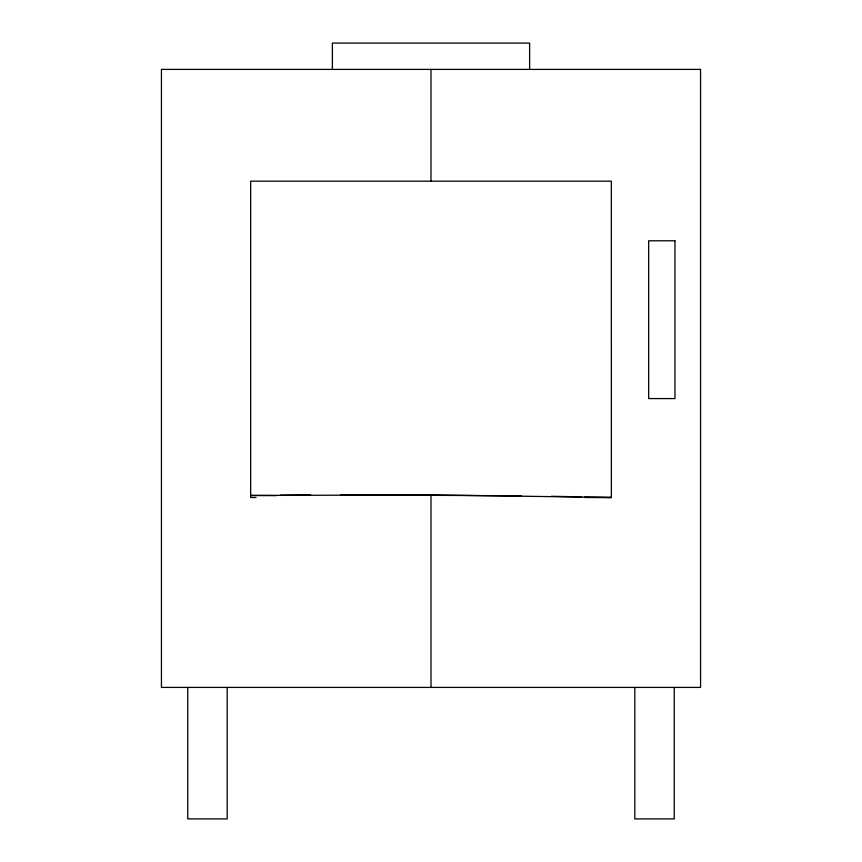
<?xml version="1.0" encoding="UTF-8"?>
<svg xmlns="http://www.w3.org/2000/svg" width="862" height="862" viewBox="0 0 862 862"><rect width="100%" height="100%" fill="white"/><g stroke="black" fill="none" stroke-linecap="round" stroke-linejoin="round"><path stroke-width="1.29" d="M280.592 495.154L310.589 494.928M276.239 495.607L250.659 495.456L250.659 181.171L611.341 181.171L611.363 497.493L431 494.917L250.659 495.456L250.659 497.493L256.046 497.493M340.652 494.799L521.381 495.822M584.447 497.493L611.363 497.493L584.447 497.342M551.443 496.296L581.43 496.846M674.256 687.413L674.256 818.9L634.809 818.9L634.809 687.413M529.624 69.402L529.624 43.1L332.376 43.1L332.376 69.402M431 69.402L431 181.171M431 494.917L431 687.413M227.191 687.413L227.191 818.9L187.744 818.9L187.744 687.413M700.558 69.402L161.442 69.402L161.442 687.413L700.558 687.413L700.558 69.402M674.968 240.789L648.666 240.789L648.666 398.578L674.968 398.578L674.968 240.789"/></g></svg>
